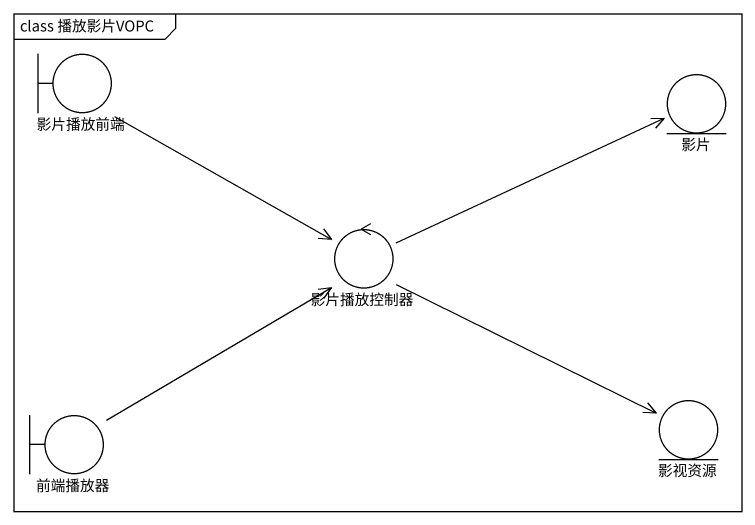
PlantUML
@startuml
mainframe class 播放影片VOPC
boundary 影片播放前端
entity 影片
control 影片播放控制器
boundary 前端播放器
entity 影视资源
影片播放前端 --> 影片播放控制器
影片播放控制器 -right-> 影片
影片播放控制器 -right-> 影视资源
前端播放器 -up-> 影片播放控制器
@enduml
